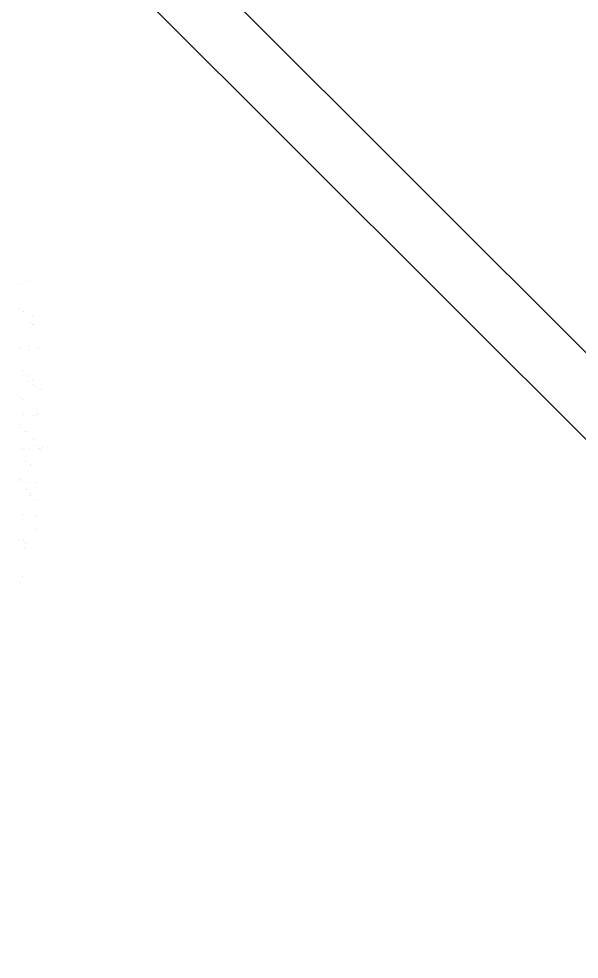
# Model space of a CAD drawing. Header units: millimetres. Extents: x 235 to 418, y 139 to 274.
# Drawn here: x 345.168 to 347.911, y 216.325 to 220.933 of the extents above; entities that cross this region are included whole.
import ezdxf

# ---------------------------------------------------------------- set-up
doc = ezdxf.new("R2010")
doc.units = ezdxf.units.MM
doc.header["$LTSCALE"] = 0.01
for name, color, linetype, lineweight in [('muros bajos', 42, 'Continuous', 18), ('puertas', 2, 'Continuous', 9), ('punto delgado', 4, 'Continuous', 0)]:
    doc.layers.add(name, color=color, linetype=linetype, lineweight=lineweight)

# ---------------------------------------------------------------- blocks, each defined once
blk = doc.blocks.new('A$C329661E2')
at = {"layer": 'puertas'}
for p, q in [((4.6412, 2.6257), (4.6412, 2.6257)), ((4.6572, 2.6374), (4.6572, 2.6374)), ((4.6342, 2.5448), (4.6342, 2.5448)), ((4.6475, 2.5321), (4.6475, 2.5321)), ((4.6713, 2.497), (4.6713, 2.497)), ((4.6792, 2.5216), (4.6792, 2.5216)), ((4.6781, 2.4882), (4.6781, 2.4882)), ((4.6819, 2.4886), (4.6819, 2.4886)), ((4.6399, 2.4081), (4.6399, 2.4081)), ((4.6642, 2.4156), (4.6642, 2.4156)), ((4.6701, 2.4031), (4.6701, 2.4031)), ((4.7012, 2.4057), (4.7012, 2.4057)), ((4.6474, 2.3321), (4.6474, 2.3321)), ((4.6583, 2.3177), (4.6583, 2.3177)), ((4.6809, 2.299), (4.6809, 2.299)), ((4.6619, 2.2923), (4.6619, 2.2923)), ((4.6844, 2.2843), (4.6844, 2.2843)), ((4.6913, 2.2755), (4.6913, 2.2755)), ((4.7067, 2.2639), (4.7067, 2.2639)), ((4.6379, 2.2365), (4.6379, 2.2365)), ((4.6465, 2.2322), (4.6465, 2.2322)), ((4.6473, 2.1779), (4.6473, 2.1779)), ((4.6839, 2.1764), (4.6839, 2.1764)), ((4.6949, 2.1784), (4.6949, 2.1784)), ((4.6976, 2.1824), (4.6976, 2.1824)), ((4.6347, 2.1467), (4.6347, 2.1467)), ((4.638, 2.135), (4.638, 2.135)), ((4.6546, 2.12), (4.6546, 2.12)), ((4.6606, 2.1194), (4.6606, 2.1194)), ((4.6831, 2.0929), (4.6831, 2.0929)), ((4.6976, 2.0716), (4.6976, 2.0716)), ((4.6458, 2.0629), (4.6458, 2.0629)), ((4.6693, 2.062), (4.6693, 2.062)), ((4.7044, 2.0628), (4.7044, 2.0628)), ((4.706, 2.0606), (4.706, 2.0606)), ((4.7142, 2.0658), (4.7142, 2.0658)), ((4.6547, 2.0184), (4.6547, 2.0184)), ((4.6713, 2.0074), (4.6713, 2.0074)), ((4.6713, 2.0034), (4.6713, 2.0034)), ((4.6346, 1.9573), (4.6346, 1.9573)), ((4.6414, 1.9484), (4.6414, 1.9484)), ((4.6678, 1.9471), (4.6678, 1.9471)), ((4.6913, 1.9462), (4.6913, 1.9462)), ((4.6595, 1.9219), (4.6595, 1.9219)), ((4.6714, 1.9018), (4.6714, 1.9018)), ((4.6738, 1.9067), (4.6738, 1.9067)), ((4.688, 1.8868), (4.688, 1.8868)), ((4.6477, 1.8365), (4.6477, 1.8365)), ((4.6898, 1.8313), (4.6898, 1.8313)), ((4.6881, 1.7853), (4.6881, 1.7853)), ((4.636, 1.751), (4.636, 1.751)), ((4.6477, 1.7446), (4.6477, 1.7446)), ((4.6505, 1.7178), (4.6505, 1.7178)), ((4.6546, 1.7357), (4.6546, 1.7357)), ((4.6436, 1.6228), (4.6436, 1.6228)), ((4.6359, 1.6034), (4.6359, 1.6034))]:
    blk.add_line(p, q, dxfattribs=at)

msp = doc.modelspace()

# ---------------------------------------------------------------- linework, layer by layer
at = {"layer": 'muros bajos'}
for p, q in [((342.4548, 224.7849), (390.7983, 176.4414)), ((342.2427, 224.5728), (390.7894, 176.0261))]:
    msp.add_line(p, q, dxfattribs=at)

# ---------------------------------------------------------------- block references
at = {"layer": 'punto delgado', "xscale": 1.424631235263632, "yscale": 1.424631235263661, "zscale": 1.42463123526367}
msp.add_blockref('A$C329661E2', (338.5688, 215.8889), dxfattribs=at)

doc.saveas('drawing.dxf')
